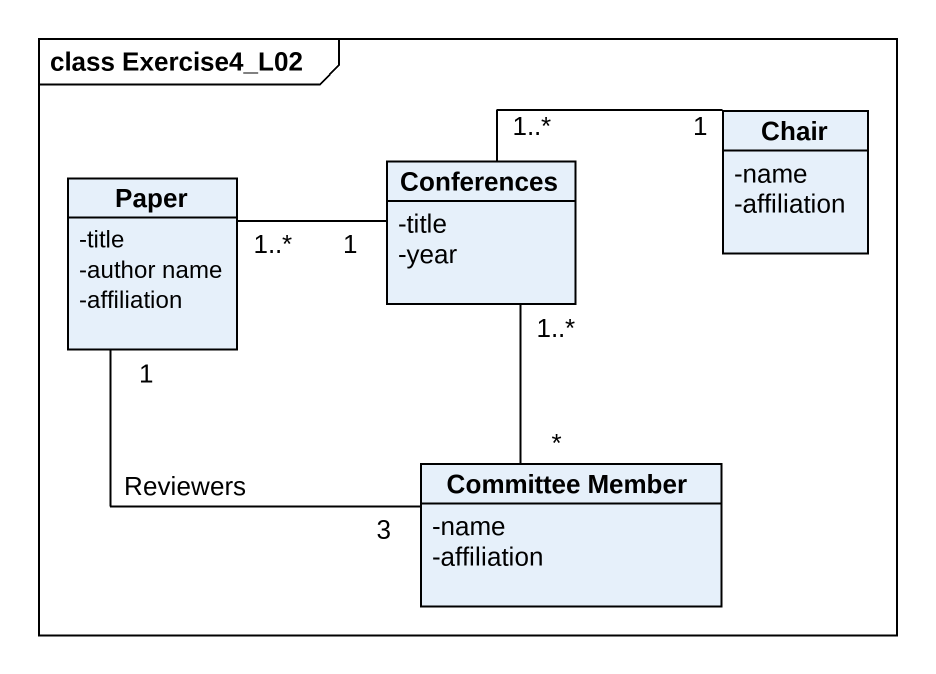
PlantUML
@startuml
mainframe class Exercise4_L02
hide circle
hide empty members
skinparam classAttributeIconSize 0
class Paper {
  -title
  -author name
  -affiliation
}
class Conferences {
  -title
  -year
}
class Chair {
  -name
  -affiliation
}
class "Committee Member" as Committee_Member {
  -name
  -affiliation
}
Paper "1..*" -right- "1" Conferences
Paper "1" -- "3" Committee_Member : Reviewers
Chair "1" -left- "1..*" Conferences
Committee_Member "*" -up- "1..*" Conferences
@enduml
